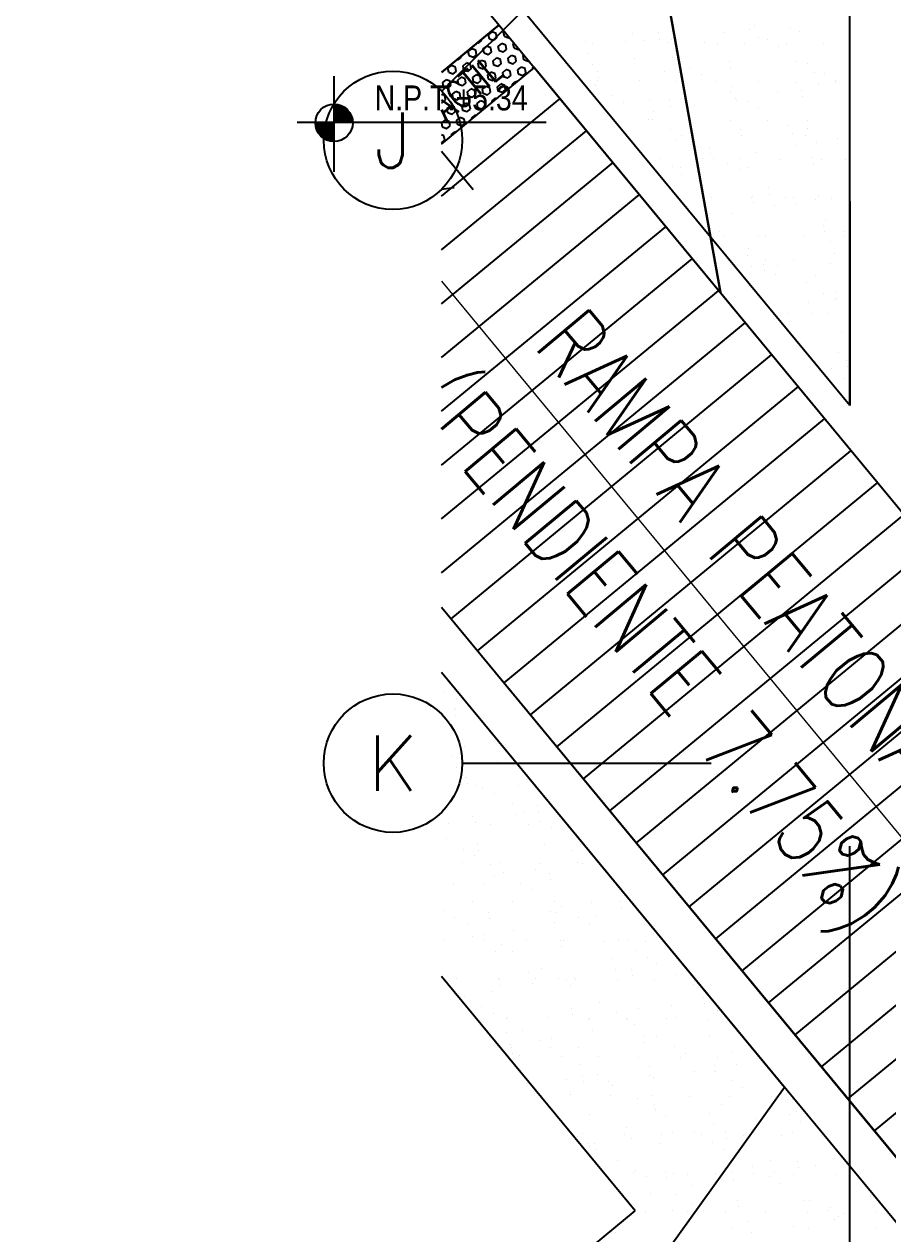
# Model space of a CAD drawing. Header units: millimetres. Extents: x -3 to 53, y -269 to 39.
# Drawn here: x -2.982 to 0.138, y 20.5 to 24.869 of the extents above; entities that cross this region are included whole.
import ezdxf
from ezdxf.enums import TextEntityAlignment as Align
from ezdxf.xclip import XClip

# ---------------------------------------------------------------- set-up
doc = ezdxf.new("R2010")
doc.units = ezdxf.units.MM
doc.header["$LTSCALE"] = 15
doc.header["$XCLIPFRAME"] = 2
for name, pattern in [('ACAD_ISO07W100', [3, 0, -3]), ('HIDDEN2', [0.1875, 0.125, -0.0625]), ('PHANTOM', [63.5, 31.75, -6.35, 6.35, -6.35, 6.35, -6.35]), ('PHANTOM2', [1.25, 0.625, -0.125, 0.125, -0.125, 0.125, -0.125])]:
    doc.linetypes.add(name, pattern=pattern)
doc.layers.get('0').update_dxf_attribs({"color": 250})
for name, color, linetype, lineweight in [('A-01', 250, 'Continuous', 0), ('A-02', 250, 'Continuous', 5), ('A-MUROS', 252, 'Continuous', 30)]:
    doc.layers.add(name, color=color, linetype=linetype, lineweight=lineweight)
for name, color, linetype in [('A-Adoquines', 250, 'Continuous'), ('A-EJES', 251, 'PHANTOM'), ('A-HATCH', 250, 'Continuous'), ('A-MURO BAJO', 251, 'Continuous'), ('A-NIVELES-NPT', 252, 'Continuous'), ('A-PROYECCIONES', 250, 'HIDDEN2'), ('A_50_TextoAmbiente', 252, 'Continuous'), ('A_50_TextoIndicaciones', 252, 'Continuous'), ('DLP_VERDE', 250, 'Continuous')]:
    doc.layers.add(name, color=color, linetype=linetype)
doc.styles.add('R80', font='ARIALN.TTF', dxfattribs={"height": 2.03})
doc.styles.add('ROMANS', font='romans.shx', dxfattribs={"width": 0.8})
doc.styles.add('TXT_COTAS', font='romans.shx', dxfattribs={"width": 0.8})

# ---------------------------------------------------------------- blocks, each defined once
blk = doc.blocks.new('*U123')
at = {"true_color": 0x636466}
h = blk.add_hatch(dxfattribs=at)
h.set_pattern_fill('HEX', color=251, scale=0.005)
h.set_pattern_definition([(0, (0.300079, 0), (0, 0.0274963), [0.015875, -0.03175]), (120, (0.300079, 0), (-0.0238125, -0.01374815), [0.015875, -0.03175]), (60, (0.315954, 0), (-0.0238125, 0.01374815), [0.015875, -0.03175])])
h.paths.add_polyline_path([(0, 0.2), (0, 0), (1.5001, 0), (1.5001, 0.2)])
at = {"layer": 'A-01'}
blk.add_lwpolyline([(0, 0.2), (0, 0), (1.5001, 0), (1.5001, 0.2)], close=True, dxfattribs=at)
at = {"layer": 'A_50_TextoIndicaciones', "insert": (0.9001, 0.1), "char_height": 0.1, "width": 1.200005, "attachment_point": 5, "style": 'TXT_COTAS'}
blk.add_mtext('\\pxsm1,qc,t16;SEÑAL PODOTÁCTIL', dxfattribs=at)
blk = doc.blocks.new('A$C9f73720c')
at = {"layer": 'A-HATCH'}
h = blk.add_hatch(dxfattribs=at)
h.set_pattern_fill('_USER', color=256, scale=0.15, angle=112.5, pattern_type=0)
h.set_pattern_definition([(112.5, (52.97205, 82.98351), (-0.138582, -0.0574025), [])])
h.paths.add_polyline_path([(48.9921, 82.1386), (49.5683, 80.7544), (53.2607, 82.2912), (52.6834, 83.6758)])
at = {"layer": 'A-02'}
for p, q in [((52.6841, 83.6761, 0), (48.9918, 82.1393, 0)), ((49.2799, 81.4466, 0), (52.9723, 82.9838, 0)), ((49.5691, 80.7547, 0), (53.2606, 82.2913, 0)), ((48.9919, 82.1392, 0), (49.5691, 80.7547, 0))]:
    blk.add_line(p, q, dxfattribs=at)
at = {"layer": 'A-Adoquines'}
blk.add_line((48.8081, 82.0622, -2.0339), (49.3847, 80.6773, 0), dxfattribs=at)
at = {"layer": 'A-HATCH', "elevation": 0}
blk.add_lwpolyline([(49.7524, 80.831), (49.1796, 80.5925, -0.152007), (47.6831, 80.4731), (43.4166, 81.2689, 0.445653), (42.7708, 80.8057, -0.14613), (42.1603, 78.9675, -0.108672), (40.7523, 77.6751, -0.079341), (38.7338, 76.8856), (38.4201, 78.3226, 0.128357), (40.5187, 79.3197, 0.266412), (41.24, 81.3548, 0.131168), (40.4659, 82.8696, 0.104967), (38.1377, 84.5483, 0.049135), (36.3084, 85.1825), (36.5514, 86.1888, -0.083338), (39.6808, 84.8771, -0.091237), (41.2875, 83.4607, 0.185644), (42.1759, 82.7455), (47.8897, 81.4882, 0.185927), (49.0951, 81.6938), (49.3491, 81.7996)], format="xyb", dxfattribs=at)
blk.add_lwpolyline([(48.9921, 82.1386), (49.5683, 80.7544), (53.2607, 82.2912), (52.6834, 83.6758)], close=True, dxfattribs=at)
at = {"layer": 'A-MURO BAJO'}
for p, q in [((50.4928, 82.8724, 0), (38.0994, 86.656, 0)), ((48.603, 81.9773, 0), (54.1573, 84.2898, 0)), ((50.4927, 82.8724), (48.5646, 82.0696)), ((49.206, 80.6035, 0), (54.2906, 82.7205, 0)), ((50.1941, 80.8531, 0), (54.3483, 82.582, 0)), ((52.7796, 81.928, 0), (50.2272, 80.8658, 0)), ((53.0483, 81.2822, 0), (50.496, 80.2199, 0)), ((61.5806, 60.7874, 0), (53.0483, 81.2822, 0))]:
    blk.add_line(p, q, dxfattribs=at)
at = {"layer": 'A-PROYECCIONES'}
blk.add_line((52.7796, 81.928, 0), (65.9931, 64.6287), dxfattribs=at)
at = {"layer": 'A-PROYECCIONES', "linetype": 'Continuous'}
blk.add_line((49.3229, 81.7351, 0), (49.2805, 81.4467, 0), dxfattribs=at)
at = {"layer": 'DLP_VERDE'}
for p, q in [((38.0993, 86.6557), (50.4927, 82.8724)), ((50.4927, 82.8724), (48.5558, 82.066))]:
    blk.add_line(p, q, dxfattribs=at)
at = {"layer": 'DLP_VERDE', "linetype": 'Continuous'}
for p, q in [((49.2159, 83.1646), (49.2159, 83.1646)), ((49.3541, 83.1672), (49.3541, 83.1672)), ((49.3622, 83.1652), (49.3622, 83.1652)), ((49.3197, 83.1357), (49.3197, 83.1357)), ((49.3508, 83.104), (49.3508, 83.104)), ((49.5595, 83.1131), (49.5595, 83.1131)), ((49.6369, 83.1168), (49.6369, 83.1168)), ((49.1291, 83.0671), (49.1291, 83.0671)), ((49.1465, 83.0951), (49.1465, 83.0951)), ((49.266, 83.0864), (49.266, 83.0864)), ((49.3064, 83.1021), (49.3064, 83.1021)), ((49.1753, 83.0357), (49.1753, 83.0357)), ((49.2481, 83.0514), (49.2481, 83.0514)), ((49.3188, 83.0274), (49.3188, 83.0274)), ((49.3521, 83.0377), (49.3521, 83.0377)), ((49.3741, 83.0348), (49.3741, 83.0348)), ((49.4651, 83.0281), (49.4651, 83.0281)), ((49.4931, 83.0192), (49.4931, 83.0192)), ((49.5471, 83.0345), (49.5471, 83.0345)), ((49.6133, 83.0352), (49.6133, 83.0352)), ((49.7568, 83.0269), (49.7568, 83.0269)), ((49.8836, 83.0334), (49.8836, 83.0334)), ((49.9031, 83.0276), (49.9031, 83.0276)), ((49.1418, 82.9726), (49.1418, 82.9726)), ((49.1762, 83.0042), (49.1762, 83.0042)), ((49.5127, 83.003), (49.5127, 83.003)), ((49.5971, 83.0055), (49.5971, 83.0055)), ((49.6191, 83.0026), (49.6191, 83.0026)), ((49.7381, 82.9869), (49.7381, 82.9869)), ((49.746, 82.972), (49.746, 82.972)), ((49.8299, 82.9841), (49.8299, 82.9841)), ((49.8421, 82.9732), (49.8421, 82.9732)), ((49.9059, 82.979), (49.9059, 82.979)), ((49.9503, 82.9809), (49.9503, 82.9809)), ((49.0799, 82.9429), (49.0799, 82.9429)), ((49.1243, 82.9448), (49.1243, 82.9448)), ((49.333, 82.9539), (49.333, 82.9539)), ((49.4589, 82.9537), (49.4589, 82.9537)), ((49.4929, 82.9609), (49.4929, 82.9609)), ((49.5373, 82.9629), (49.5373, 82.9629)), ((49.8641, 82.9703), (49.8641, 82.9703)), ((49.9831, 82.9546), (49.9831, 82.9546)), ((50.0871, 82.9409), (50.0871, 82.9409)), ((50.1092, 82.938), (50.1092, 82.938)), ((50.111, 82.9322), (50.111, 82.9322)), ((49.088, 82.9234), (49.088, 82.9234)), ((49.1299, 82.8915), (49.1299, 82.8915)), ((49.2781, 82.8986), (49.2781, 82.8986)), ((49.4216, 82.8903), (49.4216, 82.8903)), ((49.5679, 82.891), (49.5679, 82.891)), ((49.7162, 82.898), (49.7162, 82.898)), ((49.7401, 82.9018), (49.7401, 82.9018)), ((49.8597, 82.8898), (49.8597, 82.8898)), ((50.0059, 82.8905), (50.0059, 82.8905)), ((50.0766, 82.9007), (50.0766, 82.9007)), ((50.1542, 82.8975), (50.1542, 82.8975)), ((50.2282, 82.9224), (50.2282, 82.9224)), ((50.2977, 82.8893), (50.2977, 82.8893)), ((50.3322, 82.9087), (50.3322, 82.9087)), ((50.3542, 82.9058), (50.3542, 82.9058)), ((49.3691, 82.8715), (49.3691, 82.8715)), ((49.7057, 82.8703), (49.7057, 82.8703)), ((50.0228, 82.8514), (50.0228, 82.8514)), ((50.3455, 82.8488), (50.3455, 82.8488)), ((50.3938, 82.8818), (50.3938, 82.8818)), ((49.0739, 82.8342), (49.0739, 82.8342)), ((49.1779, 82.8205), (49.1779, 82.8205)), ((49.1999, 82.8176), (49.1999, 82.8176)), ((49.2664, 82.8017), (49.2664, 82.8017)), ((49.3108, 82.8037), (49.3108, 82.8037)), ((49.3189, 82.802), (49.3189, 82.802)), ((49.3347, 82.8399), (49.3347, 82.8399)), ((49.5195, 82.8128), (49.5195, 82.8128)), ((49.6519, 82.821), (49.6519, 82.821)), ((49.6794, 82.8197), (49.6794, 82.8197)), ((49.7238, 82.8217), (49.7238, 82.8217)), ((49.9325, 82.8308), (49.9325, 82.8308)), ((50.0924, 82.8378), (50.0924, 82.8378)), ((50.1368, 82.8397), (50.1368, 82.8397)), ((50.304, 82.7995), (50.304, 82.7995)), ((49.0864, 82.7538), (49.0864, 82.7538)), ((49.1065, 82.7947), (49.1065, 82.7947)), ((49.2327, 82.7544), (49.2327, 82.7544)), ((49.281, 82.7907), (49.281, 82.7907)), ((49.381, 82.7615), (49.381, 82.7615)), ((49.4229, 82.7883), (49.4229, 82.7883)), ((49.445, 82.7854), (49.445, 82.7854)), ((49.5639, 82.7697), (49.5639, 82.7697)), ((49.668, 82.756), (49.668, 82.756)), ((49.6707, 82.7539), (49.6707, 82.7539)), ((49.819, 82.7609), (49.819, 82.7609)), ((49.9331, 82.7691), (49.9331, 82.7691)), ((49.5245, 82.7532), (49.5245, 82.7532)), ((49.5621, 82.7388), (49.5621, 82.7388)), ((49.69, 82.7531), (49.69, 82.7531)), ((49.809, 82.7374), (49.809, 82.7374)), ((49.8986, 82.7376), (49.8986, 82.7376)), ((49.913, 82.7237), (49.913, 82.7237)), ((49.935, 82.7208), (49.935, 82.7208)), ((49.9625, 82.7527), (49.9625, 82.7527)), ((50.1088, 82.7534), (50.1088, 82.7534)), ((49.1568, 82.6769), (49.1568, 82.6769)), ((49.1912, 82.7084), (49.1912, 82.7084)), ((49.5277, 82.7072), (49.5277, 82.7072)), ((49.706, 82.6716), (49.706, 82.6716)), ((49.8449, 82.6883), (49.8449, 82.6883)), ((49.8659, 82.6786), (49.8659, 82.6786)), ((49.9103, 82.6805), (49.9103, 82.6805)), ((50.054, 82.7052), (50.054, 82.7052)), ((49.0399, 82.6425), (49.0399, 82.6425)), ((49.0458, 82.6249), (49.0458, 82.6249)), ((49.0843, 82.6444), (49.0843, 82.6444)), ((49.103, 82.6276), (49.103, 82.6276)), ((49.293, 82.6536), (49.293, 82.6536)), ((49.4529, 82.6605), (49.4529, 82.6605)), ((49.474, 82.658), (49.474, 82.658)), ((49.4838, 82.6244), (49.4838, 82.6244)), ((49.4973, 82.6625), (49.4973, 82.6625)), ((49.0037, 82.6033), (49.0037, 82.6033)), ((49.0258, 82.6004), (49.0258, 82.6004)), ((49.1448, 82.5848), (49.1448, 82.5848)), ((49.1893, 82.6167), (49.1893, 82.6167)), ((49.3355, 82.6173), (49.3355, 82.6173)), ((49.6273, 82.6161), (49.6273, 82.6161)), ((49.7551, 82.6061), (49.7551, 82.6061)), ((49.7736, 82.6168), (49.7736, 82.6168)), ((49.0132, 82.5453), (49.0132, 82.5453)), ((49.2488, 82.5711), (49.2488, 82.5711)), ((49.2708, 82.5682), (49.2708, 82.5682)), ((49.3498, 82.5442), (49.3498, 82.5442)), ((49.3842, 82.5757), (49.3842, 82.5757)), ((49.3898, 82.5525), (49.3898, 82.5525)), ((49.4938, 82.5388), (49.4938, 82.5388)), ((49.5158, 82.5359), (49.5158, 82.5359)), ((49.7207, 82.5745), (49.7207, 82.5745)), ((48.9788, 82.5138), (48.9788, 82.5138)), ((49.0665, 82.4944), (49.0665, 82.4944)), ((49.2264, 82.5013), (49.2264, 82.5013)), ((49.2708, 82.5033), (49.2708, 82.5033)), ((49.296, 82.4949), (49.296, 82.4949)), ((49.4795, 82.5124), (49.4795, 82.5124)), ((49.6348, 82.5202), (49.6348, 82.5202)), ((49.6394, 82.5194), (49.6394, 82.5194)), ((49.0003, 82.4808), (49.0003, 82.4808)), ((49.1486, 82.4878), (49.1486, 82.4878)), ((49.2921, 82.4796), (49.2921, 82.4796)), ((49.4384, 82.4802), (49.4384, 82.4802)), ((49.2062, 82.4126), (49.2062, 82.4126)), ((48.9706, 82.3676), (48.9706, 82.3676)), ((49.1718, 82.3811), (49.1718, 82.3811)), ((48.9569, 82.343), (48.9569, 82.343)), ((48.9999, 82.3421), (48.9999, 82.3421)), ((49.0443, 82.3441), (49.0443, 82.3441)), ((49.0746, 82.3539), (49.0746, 82.3539)), ((49.0966, 82.351), (49.0966, 82.351)), ((49.1032, 82.3437), (49.1032, 82.3437)), ((49.1181, 82.3319), (49.1181, 82.3319)), ((53.2233, 82.1123), (53.2233, 82.1123)), ((53.2453, 82.1094), (53.2453, 82.1094)), ((53.3102, 82.113), (53.3102, 82.113)), ((53.321, 82.1402), (53.321, 82.1402)), ((53.3643, 82.0937), (53.3643, 82.0937)), ((53.1341, 82.0107), (53.1341, 82.0107)), ((52.9858, 82.0037), (52.9858, 82.0037)), ((53.2775, 82.0025), (53.2775, 82.0025)), ((53.2841, 81.9775), (53.2841, 81.9775)), ((52.8041, 81.9274), (52.8041, 81.9274)), ((52.8261, 81.9245), (52.8261, 81.9245)), ((52.8306, 81.9427), (52.8306, 81.9427)), ((52.875, 81.9447), (52.875, 81.9447)), ((52.9131, 81.9471), (52.9131, 81.9471)), ((53.0837, 81.9538), (53.0837, 81.9538)), ((53.2436, 81.9608), (53.2436, 81.9608)), ((53.2497, 81.9459), (53.2497, 81.9459)), ((53.288, 81.9627), (53.288, 81.9627)), ((52.8787, 81.9156), (52.8787, 81.9156)), ((52.9451, 81.9088), (52.9451, 81.9088)), ((53.0491, 81.8951), (53.0491, 81.8951)), ((53.0712, 81.8922), (53.0712, 81.8922)), ((53.1959, 81.8967), (53.1959, 81.8967)), ((52.6506, 81.8671), (52.6506, 81.8671)), ((52.7989, 81.8741), (52.7989, 81.8741)), ((52.825, 81.8663), (52.825, 81.8663)), ((52.9423, 81.8659), (52.9423, 81.8659)), ((53.0886, 81.8666), (53.0886, 81.8666)), ((53.1901, 81.8765), (53.1901, 81.8765)), ((53.2369, 81.8736), (53.2369, 81.8736)), ((53.2941, 81.8628), (53.2941, 81.8628)), ((52.8572, 81.7946), (52.8572, 81.7946)), ((53.0171, 81.8016), (53.0171, 81.8016)), ((53.0615, 81.8035), (53.0615, 81.8035)), ((53.1061, 81.8144), (53.1061, 81.8144)), ((53.2702, 81.8126), (53.2702, 81.8126)), ((52.3643, 81.7537), (52.3643, 81.7537)), ((52.4442, 81.7766), (52.4442, 81.7766)), ((52.6041, 81.7835), (52.6041, 81.7835)), ((52.6485, 81.7855), (52.6485, 81.7855)), ((52.7008, 81.7525), (52.7008, 81.7525)), ((52.7352, 81.784), (52.7352, 81.784)), ((53.0717, 81.7829), (53.0717, 81.7829)), ((52.3154, 81.7305), (52.3154, 81.7305)), ((52.3299, 81.7221), (52.3299, 81.7221)), ((52.3849, 81.7424), (52.3849, 81.7424)), ((52.4069, 81.7395), (52.4069, 81.7395)), ((52.4637, 81.7375), (52.4637, 81.7375)), ((52.5259, 81.7239), (52.5259, 81.7239)), ((52.6071, 81.7293), (52.6071, 81.7293)), ((52.6299, 81.7102), (52.6299, 81.7102)), ((52.652, 81.7073), (52.652, 81.7073)), ((52.7534, 81.73), (52.7534, 81.73)), ((52.9017, 81.737), (52.9017, 81.737)), ((53.018, 81.7336), (53.018, 81.7336)), ((53.0452, 81.7288), (53.0452, 81.7288)), ((53.1915, 81.7295), (53.1915, 81.7295)), ((52.2761, 81.6729), (52.2761, 81.6729)), ((52.647, 81.7032), (52.647, 81.7032)), ((52.771, 81.6916), (52.771, 81.6916)), ((52.875, 81.6779), (52.875, 81.6779)), ((52.897, 81.675), (52.897, 81.675)), ((53.248, 81.6623), (53.248, 81.6623)), ((52.3776, 81.6243), (52.3776, 81.6243)), ((52.422, 81.6263), (52.422, 81.6263)), ((52.5572, 81.621), (52.5572, 81.621)), ((52.6307, 81.6354), (52.6307, 81.6354)), ((52.7906, 81.6424), (52.7906, 81.6424)), ((52.835, 81.6443), (52.835, 81.6443)), ((52.8938, 81.6198), (52.8938, 81.6198)), ((52.9282, 81.6513), (52.9282, 81.6513)), ((53.016, 81.6593), (53.016, 81.6593)), ((53.0437, 81.6534), (53.0437, 81.6534)), ((53.12, 81.6456), (53.12, 81.6456)), ((53.142, 81.6427), (53.142, 81.6427)), ((53.2036, 81.6604), (53.2036, 81.6604)), ((51.9802, 81.5939), (51.9802, 81.5939)), ((52.009, 81.6082), (52.009, 81.6082)), ((52.1285, 81.601), (52.1285, 81.601)), ((52.1863, 81.5906), (52.1863, 81.5906)), ((52.2177, 81.6174), (52.2177, 81.6174)), ((52.272, 81.5927), (52.272, 81.5927)), ((52.4182, 81.5934), (52.4182, 81.5934)), ((52.5228, 81.5894), (52.5228, 81.5894)), ((52.5665, 81.6004), (52.5665, 81.6004)), ((52.71, 81.5922), (52.71, 81.5922)), ((52.8563, 81.5929), (52.8563, 81.5929)), ((53.0045, 81.5999), (53.0045, 81.5999)), ((53.148, 81.5917), (53.148, 81.5917)), ((53.2109, 81.6009), (53.2109, 81.6009)), ((51.9657, 81.5575), (51.9657, 81.5575)), ((51.9877, 81.5546), (51.9877, 81.5546)), ((52.1067, 81.5389), (52.1067, 81.5389)), ((52.1519, 81.5591), (52.1519, 81.5591)), ((52.4691, 81.5402), (52.4691, 81.5402)), ((52.84, 81.5705), (52.84, 81.5705)), ((52.0982, 81.5098), (52.0982, 81.5098)), ((52.2107, 81.5252), (52.2107, 81.5252)), ((52.2328, 81.5223), (52.2328, 81.5223)), ((52.3518, 81.5067), (52.3518, 81.5067)), ((52.4558, 81.493), (52.4558, 81.493)), ((52.4778, 81.4901), (52.4778, 81.4901)), ((52.7502, 81.4883), (52.7502, 81.4883)), ((52.8172, 81.4942), (52.8172, 81.4942)), ((52.9771, 81.5012), (52.9771, 81.5012)), ((53.0215, 81.5031), (53.0215, 81.5031)), ((53.0867, 81.4871), (53.0867, 81.4871)), ((53.1211, 81.5186), (53.1211, 81.5186)), ((51.7272, 81.4794), (51.7272, 81.4794)), ((51.7381, 81.4471), (51.7381, 81.4471)), ((51.7825, 81.449), (51.7825, 81.449)), ((51.7933, 81.4644), (51.7933, 81.4644)), ((51.9368, 81.4562), (51.9368, 81.4562)), ((51.9912, 81.4581), (51.9912, 81.4581)), ((52.083, 81.4568), (52.083, 81.4568)), ((52.1511, 81.4651), (52.1511, 81.4651)), ((52.1955, 81.4671), (52.1955, 81.4671)), ((52.2313, 81.4639), (52.2313, 81.4639)), ((52.3748, 81.4556), (52.3748, 81.4556)), ((52.3793, 81.4579), (52.3793, 81.4579)), ((52.4042, 81.4762), (52.4042, 81.4762)), ((52.5211, 81.4563), (52.5211, 81.4563)), ((52.5641, 81.4832), (52.5641, 81.4832)), ((52.5968, 81.4744), (52.5968, 81.4744)), ((52.6085, 81.4851), (52.6085, 81.4851)), ((52.6694, 81.4633), (52.6694, 81.4633)), ((52.7008, 81.4607), (52.7008, 81.4607)), ((52.7158, 81.4567), (52.7158, 81.4567)), ((52.7228, 81.4578), (52.7228, 81.4578)), ((52.8128, 81.4551), (52.8128, 81.4551)), ((52.9591, 81.4558), (52.9591, 81.4558)), ((53.1074, 81.4628), (53.1074, 81.4628)), ((52.0084, 81.4275), (52.0084, 81.4275)), ((52.3449, 81.4264), (52.3449, 81.4264)), ((52.6621, 81.4075), (52.6621, 81.4075)), ((52.8418, 81.4421), (52.8418, 81.4421)), ((52.9458, 81.4284), (52.9458, 81.4284)), ((52.9679, 81.4255), (52.9679, 81.4255)), ((53.033, 81.4379), (53.033, 81.4379)), ((53.0868, 81.4099), (53.0868, 81.4099)), ((51.5465, 81.3725), (51.5465, 81.3725)), ((51.5686, 81.3696), (51.5686, 81.3696)), ((51.603, 81.3656), (51.603, 81.3656)), ((51.6374, 81.3972), (51.6374, 81.3972)), ((51.974, 81.396), (51.974, 81.396)), ((52.2911, 81.3771), (52.2911, 81.3771)), ((52.9432, 81.3556), (52.9432, 81.3556)), ((51.4581, 81.3278), (51.4581, 81.3278)), ((51.5493, 81.3164), (51.5493, 81.3164)), ((51.6016, 81.3196), (51.6016, 81.3196)), ((51.6875, 81.354), (51.6875, 81.354)), ((51.7478, 81.3203), (51.7478, 81.3203)), ((51.7916, 81.3403), (51.7916, 81.3403)), ((51.8136, 81.3374), (51.8136, 81.3374)), ((51.8961, 81.3273), (51.8961, 81.3273)), ((51.9202, 81.3468), (51.9202, 81.3468)), ((51.9326, 81.3217), (51.9326, 81.3217)), ((52.0396, 81.3191), (52.0396, 81.3191)), ((52.1777, 81.317), (52.1777, 81.317)), ((52.1859, 81.3197), (52.1859, 81.3197)), ((52.3342, 81.3268), (52.3342, 81.3268)), ((52.3376, 81.324), (52.3376, 81.324)), ((52.382, 81.3259), (52.382, 81.3259)), ((52.4776, 81.3185), (52.4776, 81.3185)), ((52.5723, 81.3252), (52.5723, 81.3252)), ((52.5907, 81.335), (52.5907, 81.335)), ((52.6239, 81.3192), (52.6239, 81.3192)), ((52.7506, 81.342), (52.7506, 81.342)), ((52.7722, 81.3262), (52.7722, 81.3262)), ((52.795, 81.3439), (52.795, 81.3439)), ((52.9088, 81.324), (52.9088, 81.324)), ((52.9157, 81.318), (52.9157, 81.318)), ((53.0037, 81.353), (53.0037, 81.353)), ((53.0619, 81.3187), (53.0619, 81.3187)), ((51.3518, 81.2809), (51.3518, 81.2809)), ((51.5116, 81.2879), (51.5116, 81.2879)), ((51.556, 81.2898), (51.556, 81.2898)), ((51.7648, 81.2989), (51.7648, 81.2989)), ((51.9246, 81.3059), (51.9246, 81.3059)), ((51.969, 81.3079), (51.969, 81.3079)), ((52.0366, 81.308), (52.0366, 81.308)), ((52.0586, 81.3051), (52.0586, 81.3051)), ((52.1776, 81.2895), (52.1776, 81.2895)), ((52.2013, 81.2948), (52.2013, 81.2948)), ((52.2816, 81.2758), (52.2816, 81.2758)), ((52.3036, 81.2729), (52.3036, 81.2729)), ((52.5379, 81.2937), (52.5379, 81.2937)), ((52.855, 81.2748), (52.855, 81.2748)), ((51.4595, 81.2341), (51.4595, 81.2341)), ((51.796, 81.2329), (51.796, 81.2329)), ((51.8304, 81.2645), (51.8304, 81.2645)), ((52.1669, 81.2633), (52.1669, 81.2633)), ((52.4226, 81.2572), (52.4226, 81.2572)), ((52.4841, 81.2444), (52.4841, 81.2444)), ((52.5266, 81.2435), (52.5266, 81.2435)), ((52.5487, 81.2406), (52.5487, 81.2406)), ((52.6677, 81.2249), (52.6677, 81.2249)), ((51.0886, 81.2037), (51.0886, 81.2037)), ((51.1229, 81.1912), (51.1229, 81.1912)), ((51.1273, 81.1876), (51.1273, 81.1876)), ((51.1494, 81.1847), (51.1494, 81.1847)), ((51.2664, 81.183), (51.2664, 81.183)), ((51.4126, 81.1837), (51.4126, 81.1837)), ((51.4251, 81.2026), (51.4251, 81.2026)), ((51.5609, 81.1907), (51.5609, 81.1907)), ((51.7044, 81.1825), (51.7044, 81.1825)), ((51.7423, 81.1837), (51.7423, 81.1837)), ((51.8507, 81.1832), (51.8507, 81.1832)), ((51.999, 81.1902), (51.999, 81.1902)), ((52.1132, 81.2141), (52.1132, 81.2141)), ((52.1424, 81.182), (52.1424, 81.182)), ((52.2887, 81.1826), (52.2887, 81.1826)), ((52.437, 81.1897), (52.437, 81.1897)), ((52.5241, 81.1828), (52.5241, 81.1828)), ((52.5685, 81.1847), (52.5685, 81.1847)), ((52.5805, 81.1814), (52.5805, 81.1814)), ((52.7267, 81.1821), (52.7267, 81.1821)), ((52.7652, 81.1925), (52.7652, 81.1925)), ((52.7717, 81.2112), (52.7717, 81.2112)), ((52.7772, 81.1938), (52.7772, 81.1938)), ((52.7937, 81.2083), (52.7937, 81.2083)), ((53.1018, 81.1913), (53.1018, 81.1913)), ((51.0541, 81.1722), (51.0541, 81.1722)), ((51.2684, 81.169), (51.2684, 81.169)), ((51.3713, 81.1533), (51.3713, 81.1533)), ((51.3724, 81.1553), (51.3724, 81.1553)), ((51.3944, 81.1524), (51.3944, 81.1524)), ((51.5383, 81.1397), (51.5383, 81.1397)), ((51.6981, 81.1467), (51.6981, 81.1467)), ((51.7425, 81.1487), (51.7425, 81.1487)), ((51.9513, 81.1578), (51.9513, 81.1578)), ((52.1111, 81.1648), (52.1111, 81.1648)), ((52.1555, 81.1667), (52.1555, 81.1667)), ((52.3642, 81.1758), (52.3642, 81.1758)), ((52.3943, 81.1621), (52.3943, 81.1621)), ((52.7308, 81.161), (52.7308, 81.161)), ((51.2851, 81.1287), (51.2851, 81.1287)), ((51.3295, 81.1306), (51.3295, 81.1306)), ((51.5134, 81.1368), (51.5134, 81.1368)), ((51.6174, 81.1231), (51.6174, 81.1231)), ((51.6394, 81.1202), (51.6394, 81.1202)), ((51.6525, 81.1014), (51.6525, 81.1014)), ((51.7584, 81.1045), (51.7584, 81.1045)), ((51.989, 81.1002), (51.989, 81.1002)), ((52.0234, 81.1318), (52.0234, 81.1318)), ((52.3599, 81.1306), (52.3599, 81.1306)), ((51.618, 81.0699), (51.618, 81.0699)), ((51.6638, 81.0536), (51.6638, 81.0536)), ((51.8624, 81.0908), (51.8624, 81.0908)), ((51.8845, 81.0879), (51.8845, 81.0879)), ((51.9352, 81.051), (51.9352, 81.051)), ((52.0034, 81.0723), (52.0034, 81.0723)), ((52.1018, 81.0531), (52.1018, 81.0531)), ((52.1074, 81.0586), (52.1074, 81.0586)), ((52.1295, 81.0557), (52.1295, 81.0557)), ((52.3062, 81.0814), (52.3062, 81.0814)), ((51.5155, 81.0466), (51.5155, 81.0466)), ((51.5643, 81.0206), (51.5643, 81.0206)), ((51.8072, 81.0454), (51.8072, 81.0454)), ((51.929, 81.0075), (51.929, 81.0075)), ((51.9535, 81.0461), (51.9535, 81.0461)), ((52.1378, 81.0166), (52.1378, 81.0166)), ((52.2453, 81.0449), (52.2453, 81.0449)), ((52.2485, 81.04), (52.2485, 81.04)), ((52.2976, 81.0236), (52.2976, 81.0236)), ((52.342, 81.0255), (52.342, 81.0255)), ((52.3525, 81.0263), (52.3525, 81.0263)), ((52.3745, 81.0234), (52.3745, 81.0234)), ((52.3915, 81.0455), (52.3915, 81.0455)), ((51.7248, 80.9986), (51.7248, 80.9986)), ((51.8454, 80.9687), (51.8454, 80.9687)), ((51.8846, 81.0055), (51.8846, 81.0055)), ((52.182, 80.9675), (52.182, 80.9675)), ((52.2164, 80.9991), (52.2164, 80.9991)), ((51.811, 80.9372), (51.811, 80.9372)), ((51.9101, 80.9083), (51.9101, 80.9083)), ((52.0564, 80.9089), (52.0564, 80.9089)), ((52.1282, 80.9183), (52.1282, 80.9183))]:
    blk.add_line(p, q, dxfattribs=at)
at = {"layer": 'DLP_VERDE', "lineweight": 30}
blk.add_line((48.4788, 82.7221, 0), (49.9663, 82.5449, 0), dxfattribs=at)
at = {"rotation": 112.6304644400463}
blk.add_blockref('*U123', (49.5693, 80.7542, 0), dxfattribs=at)
at = {"style": 'R80'}
for height, rotation, p in [(0.09, 0.009, (39.554, 141.0046, 0)), (0.09, 0.009, (45.7984, 139.3226, 0)), (0.09, 0.009, (50.4634, 135.3578, 0)), (0.09, 0.009, (41.9784, 129.0436, 0)), (0.09, 0.009, (37.8409, 128.6089, 0)), (0.09, 0.009, (35.483, 116.3582, 0)), (0.09, 0.009, (38.5607, 113.6321, 0)), (0.09, 0.009, (45.1292, 84.3757, 0)), (0.09, 0.009, (43.9111, 83.9335, 0)), (0.09, 0.009, (43.1485, 83.401, 0)), (0.09, 0.009, (28.0067, 80.1071, 0)), (0.09, 0.009, (44.3753, 79.9046, 0)), (0.09, 0.009, (55.151, 79.2173, 0)), (0.09, 0.009, (38.2608, 76.0049)), (0.09, 0.009, (39.0036, 75.5558)), (0.09, 0.009, (27.5137, 75.2133, 0)), (0.09, 0.009, (27.5137, 75.2133, 0)), (0.09, 0.009, (39.8519, 75.1543)), (0.09, 0.009, (25.3599, 70.2709, 0)), (0.09, 0.009, (32.1646, 69.192, 0)), (0.09, 0.009, (32.1646, 69.192, 0)), (0.09, 0.009, (26.9947, 68.6392, 0)), (0.09, 0.009, (59.8504, 67.3859, 0)), (0.09, 0.009, (24.839, 65.5107, 0)), (0.09, 0.009, (24.839, 65.5107, 0)), (0.09, 0.009, (33.5008, 60.261, 0)), (0.09, 0.009, (33.5008, 60.261, 0)), (0.09, 347.3908, (17.1069, 59.2726, 0)), (0.09, 0.009, (26.4708, 59.2035, 0)), (0.09, 0.009, (26.4708, 59.2035, 0)), (0.09, 0.009, (23.1216, 58.7685, 0)), (0.09, 0.009, (23.1216, 58.7685, 0)), (0.09, 0.009, (27.6632, 55.3959, 0)), (0.09, 0.009, (27.6632, 55.3959, 0)), (0.09, 0.009, (22.2239, 54.9818, 0)), (0.09, 0.009, (22.2239, 54.9818, 0)), (0.09, 0.009, (65.7174, 53.5803, 0)), (0.09, 0.009, (38.377, 51.7166, 0)), (0.09, 0.009, (38.377, 51.7166, 0)), (0.09, 0.009, (21.0294, 51.3767, 0)), (0.09, 0.009, (21.0294, 51.3767, 0)), (0.09, 0.009, (29.4091, 50.8876, 0)), (0.09, 0.009, (29.4091, 50.8876, 0)), (0.09, 0.009, (22.5184, 48.0808, 0)), (0.09, 0.009, (22.5184, 48.0808, 0)), (0.09, 0.009, (32.8305, 47.9478, 0)), (0.09, 0.009, (38.6414, 47.9238, 0)), (0.09, 1.5576, (45.5013, 47.0033, 0)), (0.09, 1.5576, (45.5013, 47.0033, 0)), (0.09, 1.5576, (42.9613, 45.8781, 0)), (0.09, 0.009, (31.2252, 43.4352, 0)), (0.09, 0.009, (31.2252, 43.4352, 0)), (0.09, 0.009, (24.8291, 43.3056, 0)), (0.09, 0.009, (24.8291, 43.3056, 0)), (0.09, 0.009, (28.8684, 42.6092, 0)), (0.09, 0.009, (28.8684, 42.6092, 0)), (0.09, 0.009, (46.0815, 42.4048, 0)), (0.09, 0.009, (19.0307, 42.0559, 0)), (0.09, 0.009, (19.0307, 42.0559, 0)), (0.09, 0.009, (70.9067, 41.0329, 0)), (0.09, 0.009, (22.7765, 38.7407, 0)), (0.09, 0.009, (22.7765, 38.7407, 0)), (0.09, 0.009, (17.8952, 37.4624, 0)), (0.09, 0.009, (17.8952, 37.4624, 0)), (0.09, 0.009, (25.8226, 33.2142, 0)), (0.09, 0.009, (21.5027, 31.2754, 0)), (0.1403, 0.009, (43.0178, 29.8778, 0)), (0.09, 0.009, (24.3978, 29.2659, 0)), (0.09, 0.009, (49.7565, 29.0287, 0)), (0.09, 0.009, (16.51, 28.4123, 0)), (0.09, 0.009, (16.51, 28.4123, 0)), (0.09, 0.009, (40.7946, 24.893, 0)), (0.09, 0.009, (18.1268, 23.6374, 0)), (0.09, 0.009, (20.346, 20.3291, 0)), (0.09, 0.009, (38.3365, 19.4632, 0)), (0.09, 0.009, (18.2869, 15.9828, 0)), (0.09, 0.009, (36.6694, 12.5977, 0)), (0.09, 337.7998, (24.7536, 11.2334, 0)), (0.09, 0.009, (33.5928, 10.3508, 0)), (0.09, 337.7998, (21.6109, 10.1247, 0)), (0.09, 337.7998, (16.5605, 9.5998, 0)), (0.09, 337.7998, (29.9414, 8.9534, 0)), (0.09, 337.7998, (31.6402, 7.9561, 0)), (0.09, 337.7998, (26.736, 7.7966, 0)), (0.09, 337.7998, (32.0288, 7.0232, 0)), (0.09, 0.009, (16.5347, 5.5678, 0)), (0.09, 0.009, (23.3239, 5.5763, 0)), (0.09, 0.009, (34.4718, 3.6379, 0))]:
    blk.add_attdef('N.P.T.+0.00', text='', height=height, rotation=rotation, dxfattribs=at).set_placement(p, align=Align.MIDDLE_CENTER)
for p in [(49.9263, 138.2431, 0), (56.6904, 136.252, 0), (60.5336, 135.5237, 0), (42.6322, 135.1839), (46.2516, 126.9171), (35.1548, 97.8545, 0), (31.2618, 93.9445, 0), (17.9393, 86.8861, 0), (34.7444, 85.6148, 0), (35.5048, 81.4636, 0), (34.6534, 76.9929, 0), (59.6668, 73.2509), (40.4113, 65.8421, 0), (43.5611, 65.2125, 0), (64.4681, 61.3857), (43.9111, 51.4927, 0), (32.9744, 51.0828, 0), (48.0327, 50.0735, 0), (69.3242, 50.0814, 0), (52.9599, 39.4701, 0), (74.4159, 35.7467, 0)]:
    blk.add_attdef('N.P.T.+0.00', text='', height=0.2109, dxfattribs=at).set_placement(p, align=Align.MIDDLE_CENTER)
at = {"layer": 'A_50_TextoAmbiente', "style": 'ROMANS', "width": 0.8}
for s, p in [('RAMPA PEATONAL', (49.9522, 81.839, 0)), ('(PENDIENTE 7.75%%%)', (50.02, 81.3499, 0))]:
    blk.add_text(s, height=0.24, rotation=22.8945, dxfattribs=at).set_placement(p)
blk = doc.blocks.new('SIM NIVEL PLANTA')
at = {"linetype": 'Continuous'}
h = blk.add_hatch(dxfattribs=at)
h.set_pattern_fill('_USER', color=256, scale=0.089997, angle=45, style=0, pattern_type=0)
h.set_pattern_definition([(45, (31854.49523, 23864.84028), (-0.06363728001, 0.06363728001), [])])
h.paths.add_polyline_path([(-17.329, 0), (-15.979, 0, 0.409209), (-17.329, 1.327)])
h.paths.add_polyline_path([(-18.679, 0, 0.004279), (-18.679, -0.023, 0.414214), (-17.329, -1.373), (-17.329, 0)])
for p, q in [((-17.329, -3.577), (-17.329, 3.344)), ((-2, 0), (-20, 0))]:
    blk.add_line(p, q)
blk.add_circle((-17.329, -0.023), 1.35, dxfattribs=at)
at = {"style": 'R80'}
blk.add_attdef('N.P.T.+0.00', text='', height=1.8, dxfattribs=at).set_placement((-8.871, 1.774), align=Align.MIDDLE_CENTER)
blk = doc.blocks.new('Ejes_Torre G')
at = {"layer": 'A-EJES', "linetype": 'PHANTOM2', "ltscale": 0.5}
blk.add_line((-1.1, 2.8), (-1.4732, 2.4268), dxfattribs=at)
for points in [[(-1.4, 0), (-0.5, 0)], [(0, -2.75), (0, -0.3)]]:
    blk.add_lwpolyline(points, dxfattribs=at)
at = {"layer": 'A-EJES', "linetype": 'Continuous'}
for centre in [(-1.65, 2.25), (-1.65, 0)]:
    blk.add_circle(centre, 0.25, dxfattribs=at)
at = {"layer": 'A-EJES', "linetype": 'Continuous', "style": 'ROMANS'}
for s, p in [('J', (-1.65, 2.25)), ('K', (-1.65, 0))]:
    blk.add_text(s, height=0.2, dxfattribs=at).set_placement(p, align=Align.MIDDLE_CENTER)

msp = doc.modelspace()

# ---------------------------------------------------------------- block references
at = {"linetype": 'ACAD_ISO07W100', "ltscale": 5}
ref = msp.add_blockref('A$C9f73720c', (-94.0043, 47.5864), dxfattribs=dict(at, rotation=286.9770955472961))
XClip(ref).set_block_clipping_path([(53.9739667831, 80.2683385944), (69.3730303047, 130.7085147865), (51.0595701083, 136.2994971771), (35.6605065867, 85.8593209849)])

# ---------------------------------------------------------------- next in the draw order: block references
at = {"layer": 'A-MUROS'}
msp.add_blockref('Ejes_Torre G', (0, 22.2), dxfattribs=at)
at = {"layer": 'A-NIVELES-NPT', "xscale": 0.05, "yscale": 0.05, "zscale": 0.05}
msp.add_blockref('SIM NIVEL PLANTA', (-0.9962, 24.5142), dxfattribs=at).add_auto_attribs({'N.P.T.+0.00': 'N.P.T.+5.34'})

doc.saveas('drawing.dxf')
